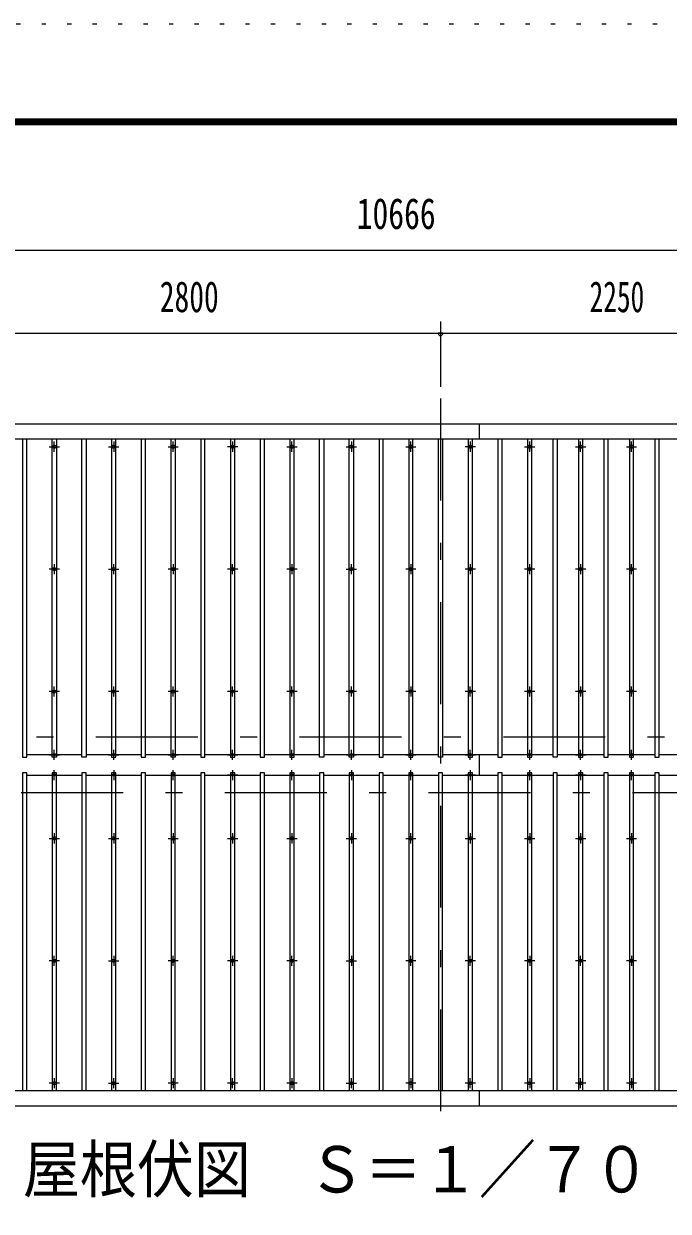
# Model space of a CAD drawing. Units: millimetres, scale not verified. Extents: x -31992 to 32005, y -14700 to 14700.
# Drawn here: x -3830 to -34, y 7701 to 14700 of the extents above; entities that cross this region are included whole.
import ezdxf
from ezdxf.enums import TextEntityAlignment as Align

# ---------------------------------------------------------------- set-up
doc = ezdxf.new("R2010")
doc.units = ezdxf.units.MM
doc.header["$LTSCALE"] = 50
doc.linetypes.add('USER3', pattern=[24, 12, -5, 2, -5])
doc.linetypes.add('USER4', pattern=[3, 0.5, -2.5])
for name, color, linetype, lineweight in [('0-2_1-07BOLD', 7, 'Continuous', 18), ('0-3_1-27CENTER', 3, 'USER3', 18), ('0-4_1-47THIN', 4, 'Continuous', 18), ('0-5_1-57DIM', 3, 'Continuous', 18), ('0-C_F-F1PAPER', 5, 'Continuous', 18), ('0-D_F-E_J_ADD', 5, 'USER4', 18)]:
    doc.layers.add(name, color=color, linetype=linetype, lineweight=lineweight)
doc.styles.add('ＭＳ ゴシック', font='')
doc.styles.get('ＭＳ ゴシック').set_extended_font_data('MS Gothic')

msp = doc.modelspace()

# ---------------------------------------------------------------- linework, layer by layer
at = {"layer": '0-2_1-07BOLD'}
for p, q in [((-1145.06, 12253.1), (-1145.06, 12340.54)), ((-6858.06, 12253.1), (3807.94, 12253.1)), ((-1145.06, 10271.05), (-1145.06, 10392.03)), ((3807.94, 8409.98), (-6858.06, 8409.98)), ((-1145.06, 8322.54), (-1145.06, 8409.98))]:
    msp.add_line(p, q, dxfattribs=at)
for points in [[(3807.94, 10377.02), (3807.94, 12340.54), (-6858.06, 12340.54), (-6858.06, 10377.02), (-6818.06, 10377.02), (-6818.06, 12253.1)], [(-6818.06, 8409.98), (-6818.06, 10286.06), (-6858.06, 10286.06), (-6858.06, 8322.54), (3807.94, 8322.54)]]:
    msp.add_lwpolyline(points, dxfattribs=at)
for centre in [(-3650.06, 12207.36), (-3300.06, 12207.36), (-2950.06, 12207.36), (-2600.06, 12207.36), (-2250.06, 12207.36), (-1900.06, 12207.36), (-1550.06, 12207.36), (-1200.06, 12207.36), (-850.06, 12207.36), (-550.06, 12207.36), (-250.06, 12207.36), (-3650.06, 11485.7), (-3300.06, 11485.7), (-2950.06, 11485.7), (-2600.06, 11485.7), (-2250.06, 11485.7), (-1900.06, 11485.7), (-1550.06, 11485.7), (-1200.06, 11485.7), (-850.06, 11485.7), (-550.06, 11485.7), (-250.06, 11485.7), (-3650.06, 10764.04), (-3300.06, 10764.04), (-2950.06, 10764.04), (-2600.06, 10764.04), (-2250.06, 10764.04), (-1900.06, 10764.04), (-1550.06, 10764.04), (-1200.06, 10764.04), (-850.06, 10764.04), (-550.06, 10764.04), (-250.06, 10764.04), (-3650.06, 9899.04), (-3300.06, 9899.04), (-2950.06, 9899.04), (-2600.06, 9899.04), (-2250.06, 9899.04), (-1900.06, 9899.04), (-1550.06, 9899.04), (-1200.06, 9899.04), (-850.06, 9899.04), (-550.06, 9899.04), (-250.06, 9899.04), (-3650.06, 9177.38), (-3300.06, 9177.38), (-2950.06, 9177.38), (-2600.06, 9177.38), (-2250.06, 9177.38), (-1900.06, 9177.38), (-1550.06, 9177.38), (-1200.06, 9177.38), (-850.06, 9177.38), (-550.06, 9177.38), (-250.06, 9177.38), (-3650.06, 8455.72), (-3300.06, 8455.72), (-2950.06, 8455.72), (-2600.06, 8455.72), (-2250.06, 8455.72), (-1900.06, 8455.72), (-1550.06, 8455.72), (-1200.06, 8455.72), (-850.06, 8455.72), (-550.06, 8455.72), (-250.06, 8455.72)]:
    msp.add_circle(centre, 10, dxfattribs=at)
for centre, start, end in [((-3650.06, 10380.99), 46.3961, 133.6039), ((-3650.06, 10401.99), 226.39838, 313.60162), ((-3300.06, 10380.99), 46.3961, 133.6039), ((-3300.06, 10401.99), 226.39838, 313.60162), ((-2950.06, 10380.99), 46.3961, 133.6039), ((-2950.06, 10401.99), 226.39838, 313.60162), ((-2600.06, 10380.99), 46.3961, 133.6039), ((-2600.06, 10401.99), 226.39838, 313.60162), ((-2250.06, 10380.99), 46.3961, 133.6039), ((-2250.06, 10401.99), 226.39838, 313.60162), ((-1900.06, 10380.99), 46.3961, 133.6039), ((-1900.06, 10401.99), 226.39838, 313.60162), ((-1550.06, 10380.99), 46.3961, 133.6039), ((-1550.06, 10401.99), 226.39838, 313.60162), ((-1200.06, 10380.99), 46.3961, 133.6039), ((-1200.06, 10401.99), 226.39838, 313.60162), ((-850.06, 10380.99), 46.3961, 133.6039), ((-850.06, 10401.99), 226.39838, 313.60162), ((-550.06, 10380.99), 46.3961, 133.6039), ((-550.06, 10401.99), 226.39838, 313.60162), ((-250.06, 10380.99), 46.3961, 133.6039), ((-250.06, 10401.99), 226.39838, 313.60162), ((-3650.06, 10261.09), 46.39838, 133.60162), ((-3650.06, 10282.09), 226.3961, 313.6039), ((-3300.06, 10261.09), 46.39838, 133.60162), ((-3300.06, 10282.09), 226.3961, 313.6039), ((-2950.06, 10261.09), 46.39838, 133.60162), ((-2950.06, 10282.09), 226.3961, 313.6039), ((-2600.06, 10261.09), 46.39838, 133.60162), ((-2600.06, 10282.09), 226.3961, 313.6039), ((-2250.06, 10261.09), 46.39838, 133.60162), ((-2250.06, 10282.09), 226.3961, 313.6039), ((-1900.06, 10261.09), 46.39838, 133.60162), ((-1900.06, 10282.09), 226.3961, 313.6039), ((-1550.06, 10261.09), 46.39838, 133.60162), ((-1550.06, 10282.09), 226.3961, 313.6039), ((-1200.06, 10261.09), 46.39838, 133.60162), ((-1200.06, 10282.09), 226.3961, 313.6039), ((-850.06, 10261.09), 46.39838, 133.60162), ((-850.06, 10282.09), 226.3961, 313.6039), ((-550.06, 10261.09), 46.39838, 133.60162), ((-550.06, 10282.09), 226.3961, 313.6039), ((-250.06, 10261.09), 46.39838, 133.60162), ((-250.06, 10282.09), 226.3961, 313.6039)]:
    msp.add_arc(centre, 14.5, start, end, dxfattribs=at)
at = {"layer": '0-3_1-27CENTER'}
for p, q in [((-1375.06, 12490.54), (-1375.06, 8172.54)), ((-3680.06, 12207.36), (-3620.06, 12207.36)), ((-3650.06, 12177.37), (-3650.06, 12237.37)), ((-3330.06, 12207.36), (-3270.06, 12207.36)), ((-3300.06, 12237.37), (-3300.06, 12177.37)), ((-2980.06, 12207.36), (-2920.06, 12207.36)), ((-2950.06, 12177.37), (-2950.06, 12237.37)), ((-2570.06, 12207.36), (-2630.06, 12207.36)), ((-2600.06, 12237.37), (-2600.06, 12177.37)), ((-2280.06, 12207.36), (-2220.06, 12207.36)), ((-2250.06, 12177.37), (-2250.06, 12237.37)), ((-1930.06, 12207.36), (-1870.06, 12207.36)), ((-1900.06, 12237.37), (-1900.06, 12177.37)), ((-1580.06, 12207.36), (-1520.06, 12207.36)), ((-1550.06, 12177.37), (-1550.06, 12237.37)), ((-1170.06, 12207.36), (-1230.06, 12207.36)), ((-1200.06, 12237.37), (-1200.06, 12177.37)), ((-880.06, 12207.36), (-820.06, 12207.36)), ((-850.06, 12177.37), (-850.06, 12237.37)), ((-580.06, 12207.36), (-520.06, 12207.36)), ((-550.06, 12177.37), (-550.06, 12237.37)), ((-280.06, 12207.36), (-220.06, 12207.36)), ((-250.06, 12177.37), (-250.06, 12237.37)), ((-3620.06, 11485.7), (-3680.06, 11485.7)), ((-3650.06, 11515.7), (-3650.06, 11455.7)), ((-3330.06, 11485.7), (-3270.06, 11485.7)), ((-3300.06, 11455.7), (-3300.06, 11515.7)), ((-2920.06, 11485.7), (-2980.06, 11485.7)), ((-2950.06, 11515.7), (-2950.06, 11455.7)), ((-2570.06, 11485.7), (-2630.06, 11485.7)), ((-2600.06, 11455.7), (-2600.06, 11515.7)), ((-2220.06, 11485.7), (-2280.06, 11485.7)), ((-2250.06, 11515.7), (-2250.06, 11455.7)), ((-1930.06, 11485.7), (-1870.06, 11485.7)), ((-1900.06, 11455.7), (-1900.06, 11515.7)), ((-1520.06, 11485.7), (-1580.06, 11485.7)), ((-1550.06, 11515.7), (-1550.06, 11455.7)), ((-1170.06, 11485.7), (-1230.06, 11485.7)), ((-1200.06, 11515.7), (-1200.06, 11455.7)), ((-820.06, 11485.7), (-880.06, 11485.7)), ((-850.06, 11455.7), (-850.06, 11515.7)), ((-520.06, 11485.7), (-580.06, 11485.7)), ((-550.06, 11515.7), (-550.06, 11455.7)), ((-220.06, 11485.7), (-280.06, 11485.7)), ((-250.06, 11455.7), (-250.06, 11515.7)), ((-3650.06, 10734.04), (-3650.06, 10794.04)), ((-3300.06, 10734.04), (-3300.06, 10794.04)), ((-2950.06, 10734.04), (-2950.06, 10794.04)), ((-2600.06, 10734.04), (-2600.06, 10794.04)), ((-2250.06, 10734.04), (-2250.06, 10794.04)), ((-1900.06, 10734.04), (-1900.06, 10794.04)), ((-1550.06, 10794.04), (-1550.06, 10734.04)), ((-1200.06, 10734.04), (-1200.06, 10794.04)), ((-850.06, 10734.04), (-850.06, 10794.04)), ((-550.06, 10794.04), (-550.06, 10734.04)), ((-250.06, 10734.04), (-250.06, 10794.04)), ((-3620.06, 10764.04), (-3680.06, 10764.04)), ((-3270.06, 10764.04), (-3330.06, 10764.04)), ((-2920.06, 10764.04), (-2980.06, 10764.04)), ((-2570.06, 10764.04), (-2630.06, 10764.04)), ((-2220.06, 10764.04), (-2280.06, 10764.04)), ((-1870.06, 10764.04), (-1930.06, 10764.04)), ((-1520.06, 10764.04), (-1580.06, 10764.04)), ((-1170.06, 10764.04), (-1230.06, 10764.04)), ((-820.06, 10764.04), (-880.06, 10764.04)), ((-520.06, 10764.04), (-580.06, 10764.04)), ((-220.06, 10764.04), (-280.06, 10764.04)), ((-7005.06, 10496.54), (3954.94, 10496.54)), ((-3680.06, 10391.49), (-3620.06, 10391.49)), ((-3650.06, 10361.5), (-3650.06, 10421.49)), ((-3330.06, 10391.49), (-3270.06, 10391.49)), ((-3300.06, 10361.5), (-3300.06, 10421.49)), ((-2980.06, 10391.49), (-2920.06, 10391.49)), ((-2950.06, 10361.5), (-2950.06, 10421.49)), ((-2630.06, 10391.49), (-2570.06, 10391.49)), ((-2600.06, 10361.5), (-2600.06, 10421.49)), ((-2220.06, 10391.49), (-2280.06, 10391.49)), ((-2250.06, 10361.5), (-2250.06, 10421.49)), ((-1930.06, 10391.49), (-1870.06, 10391.49)), ((-1900.06, 10361.5), (-1900.06, 10421.49)), ((-1580.06, 10391.49), (-1520.06, 10391.49)), ((-1550.06, 10361.5), (-1550.06, 10421.49)), ((-1230.06, 10391.49), (-1170.06, 10391.49)), ((-1200.06, 10361.5), (-1200.06, 10421.49)), ((-820.06, 10391.49), (-880.06, 10391.49)), ((-850.06, 10361.5), (-850.06, 10421.49)), ((-580.06, 10391.49), (-520.06, 10391.49)), ((-550.06, 10361.5), (-550.06, 10421.49)), ((-220.06, 10391.49), (-280.06, 10391.49)), ((-250.06, 10361.5), (-250.06, 10421.49)), ((-3650.06, 10241.59), (-3650.06, 10301.59)), ((-3300.06, 10301.59), (-3300.06, 10241.59)), ((-2950.06, 10241.59), (-2950.06, 10301.59)), ((-2600.06, 10301.59), (-2600.06, 10241.59)), ((-2250.06, 10241.59), (-2250.06, 10301.59)), ((-1900.06, 10301.59), (-1900.06, 10241.59)), ((-1550.06, 10241.59), (-1550.06, 10301.59)), ((-1200.06, 10301.59), (-1200.06, 10241.59)), ((-850.06, 10241.59), (-850.06, 10301.59)), ((-550.06, 10301.59), (-550.06, 10241.59)), ((-250.06, 10241.59), (-250.06, 10301.59)), ((-3680.06, 10271.59), (-3620.06, 10271.59)), ((-3330.06, 10271.59), (-3270.06, 10271.59)), ((-2980.06, 10271.59), (-2920.06, 10271.59)), ((-2570.06, 10271.59), (-2630.06, 10271.59)), ((-2280.06, 10271.59), (-2220.06, 10271.59)), ((-1930.06, 10271.59), (-1870.06, 10271.59)), ((-1580.06, 10271.59), (-1520.06, 10271.59)), ((-1170.06, 10271.59), (-1230.06, 10271.59)), ((-880.06, 10271.59), (-820.06, 10271.59)), ((-520.06, 10271.59), (-580.06, 10271.59)), ((-280.06, 10271.59), (-220.06, 10271.59)), ((3954.94, 10166.54), (-7005.06, 10166.54)), ((-3680.06, 9899.04), (-3620.06, 9899.04)), ((-3650.06, 9929.04), (-3650.06, 9869.04)), ((-3330.06, 9899.04), (-3270.06, 9899.04)), ((-3300.06, 9929.04), (-3300.06, 9869.04)), ((-2980.06, 9899.04), (-2920.06, 9899.04)), ((-2950.06, 9929.04), (-2950.06, 9869.04)), ((-2630.06, 9899.04), (-2570.06, 9899.04)), ((-2600.06, 9929.04), (-2600.06, 9869.04)), ((-2280.06, 9899.04), (-2220.06, 9899.04)), ((-2250.06, 9929.04), (-2250.06, 9869.04)), ((-1930.06, 9899.04), (-1870.06, 9899.04)), ((-1900.06, 9929.04), (-1900.06, 9869.04)), ((-1580.06, 9899.04), (-1520.06, 9899.04)), ((-1550.06, 9869.04), (-1550.06, 9929.04)), ((-1230.06, 9899.04), (-1170.06, 9899.04)), ((-1200.06, 9929.04), (-1200.06, 9869.04)), ((-880.06, 9899.04), (-820.06, 9899.04)), ((-850.06, 9929.04), (-850.06, 9869.04)), ((-580.06, 9899.04), (-520.06, 9899.04)), ((-550.06, 9929.04), (-550.06, 9869.04)), ((-280.06, 9899.04), (-220.06, 9899.04)), ((-250.06, 9929.04), (-250.06, 9869.04)), ((-3620.06, 9177.38), (-3680.06, 9177.38)), ((-3650.06, 9147.38), (-3650.06, 9207.38)), ((-3330.06, 9177.38), (-3270.06, 9177.38)), ((-3300.06, 9207.38), (-3300.06, 9147.38)), ((-2920.06, 9177.38), (-2980.06, 9177.38)), ((-2950.06, 9147.38), (-2950.06, 9207.38)), ((-2570.06, 9177.38), (-2630.06, 9177.38)), ((-2600.06, 9207.38), (-2600.06, 9147.38)), ((-2220.06, 9177.38), (-2280.06, 9177.38)), ((-2250.06, 9147.38), (-2250.06, 9207.38)), ((-1930.06, 9177.38), (-1870.06, 9177.38)), ((-1900.06, 9207.38), (-1900.06, 9147.38)), ((-1520.06, 9177.38), (-1580.06, 9177.38)), ((-1550.06, 9147.38), (-1550.06, 9207.38)), ((-1170.06, 9177.38), (-1230.06, 9177.38)), ((-1200.06, 9147.38), (-1200.06, 9207.38)), ((-820.06, 9177.38), (-880.06, 9177.38)), ((-850.06, 9207.38), (-850.06, 9147.38)), ((-520.06, 9177.38), (-580.06, 9177.38)), ((-550.06, 9147.38), (-550.06, 9207.38)), ((-220.06, 9177.38), (-280.06, 9177.38)), ((-250.06, 9207.38), (-250.06, 9147.38)), ((-3650.06, 8485.72), (-3650.06, 8425.72)), ((-3300.06, 8425.72), (-3300.06, 8485.72)), ((-2950.06, 8485.72), (-2950.06, 8425.72)), ((-2600.06, 8425.72), (-2600.06, 8485.72)), ((-2250.06, 8485.72), (-2250.06, 8425.72)), ((-1900.06, 8425.72), (-1900.06, 8485.72)), ((-1550.06, 8485.72), (-1550.06, 8425.72)), ((-1200.06, 8425.72), (-1200.06, 8485.72)), ((-850.06, 8485.72), (-850.06, 8425.72)), ((-550.06, 8425.72), (-550.06, 8485.72)), ((-250.06, 8485.72), (-250.06, 8425.72)), ((-3620.06, 8455.72), (-3680.06, 8455.72)), ((-3330.06, 8455.72), (-3270.06, 8455.72)), ((-2920.06, 8455.72), (-2980.06, 8455.72)), ((-2570.06, 8455.72), (-2630.06, 8455.72)), ((-2220.06, 8455.72), (-2280.06, 8455.72)), ((-1930.06, 8455.72), (-1870.06, 8455.72)), ((-1520.06, 8455.72), (-1580.06, 8455.72)), ((-1170.06, 8455.72), (-1230.06, 8455.72)), ((-820.06, 8455.72), (-880.06, 8455.72)), ((-520.06, 8455.72), (-580.06, 8455.72)), ((-220.06, 8455.72), (-280.06, 8455.72))]:
    msp.add_line(p, q, dxfattribs=at)
at = {"layer": '0-4_1-47THIN'}
for p, q in [((-3812.56, 10377.02), (-3812.56, 12253.1)), ((-3637.56, 12253.1), (-3637.56, 10377.02)), ((-3462.56, 12253.1), (-3462.56, 10377.02)), ((-3287.56, 10377.02), (-3287.56, 12253.1)), ((-3112.56, 10377.02), (-3112.56, 12253.1)), ((-2937.56, 12253.1), (-2937.56, 10377.02)), ((-2762.56, 10377.02), (-2762.56, 12253.1)), ((-2587.56, 10377.02), (-2587.56, 12253.1)), ((-2412.56, 10377.02), (-2412.56, 12253.1)), ((-2237.56, 10377.02), (-2237.56, 12253.1)), ((-2062.56, 12253.1), (-2062.56, 10377.02)), ((-1887.56, 12253.1), (-1887.56, 10377.02)), ((-1712.56, 10377.02), (-1712.56, 12253.1)), ((-1537.56, 10377.02), (-1537.56, 12253.1)), ((-1362.56, 12253.1), (-1362.56, 10377.02)), ((-1187.56, 10377.02), (-1187.56, 12253.1)), ((-1012.56, 10377.02), (-1012.56, 12253.1)), ((-837.56, 10377.02), (-837.56, 12253.1)), ((-687.56, 12253.1), (-687.56, 10377.02)), ((-537.56, 10377.02), (-537.56, 12253.1)), ((-387.56, 10377.02), (-387.56, 12253.1)), ((-237.56, 10377.02), (-237.56, 12253.1)), ((-87.56, 10377.02), (-87.56, 12253.1)), ((-3662.56, 10392.03), (-3812.56, 10392.03)), ((-3487.56, 10392.03), (-3637.56, 10392.03)), ((-3312.56, 10392.03), (-3462.56, 10392.03)), ((-3137.56, 10392.03), (-3287.56, 10392.03)), ((-2962.56, 10392.03), (-3112.56, 10392.03)), ((-2787.56, 10392.03), (-2937.56, 10392.03)), ((-2612.56, 10392.03), (-2762.56, 10392.03)), ((-2437.56, 10392.03), (-2587.56, 10392.03)), ((-2262.56, 10392.03), (-2412.56, 10392.03)), ((-2087.56, 10392.03), (-2237.56, 10392.03)), ((-1912.56, 10392.03), (-2062.56, 10392.03)), ((-1737.56, 10392.03), (-1887.56, 10392.03)), ((-1562.56, 10392.03), (-1712.56, 10392.03)), ((-1387.56, 10392.03), (-1537.56, 10392.03)), ((-1212.56, 10392.03), (-1362.56, 10392.03)), ((-1037.56, 10392.03), (-1187.56, 10392.03)), ((-862.56, 10392.03), (-1012.56, 10392.03)), ((-712.56, 10392.03), (-837.56, 10392.03)), ((-562.56, 10392.03), (-687.56, 10392.03)), ((-412.56, 10392.03), (-537.56, 10392.03)), ((-262.56, 10392.03), (-387.56, 10392.03)), ((-112.56, 10392.03), (-237.56, 10392.03)), ((37.44, 10392.03), (-87.56, 10392.03)), ((-3812.56, 10271.05), (-3662.56, 10271.05)), ((-3637.56, 10271.05), (-3487.56, 10271.05)), ((-3462.56, 10271.05), (-3312.56, 10271.05)), ((-3287.56, 10271.05), (-3137.56, 10271.05)), ((-3112.56, 10271.05), (-2962.56, 10271.05)), ((-2937.56, 10271.05), (-2787.56, 10271.05)), ((-2762.56, 10271.05), (-2612.56, 10271.05)), ((-2587.56, 10271.05), (-2437.56, 10271.05)), ((-2412.56, 10271.05), (-2262.56, 10271.05)), ((-2237.56, 10271.05), (-2087.56, 10271.05)), ((-2062.56, 10271.05), (-1912.56, 10271.05)), ((-1887.56, 10271.05), (-1737.56, 10271.05)), ((-1712.56, 10271.05), (-1562.56, 10271.05)), ((-1537.56, 10271.05), (-1387.56, 10271.05)), ((-1362.56, 10271.05), (-1212.56, 10271.05)), ((-1187.56, 10271.05), (-1037.56, 10271.05)), ((-1012.56, 10271.05), (-862.56, 10271.05)), ((-837.56, 10271.05), (-712.56, 10271.05)), ((-687.56, 10271.05), (-562.56, 10271.05)), ((-537.56, 10271.05), (-412.56, 10271.05)), ((-387.56, 10271.05), (-262.56, 10271.05)), ((-237.56, 10271.05), (-112.56, 10271.05)), ((-87.56, 10271.05), (37.44, 10271.05))]:
    msp.add_line(p, q, dxfattribs=at)
for points in [[(-3837.56, 12253.1), (-3837.56, 10377.02), (-3812.56, 10377.02)], [(-3637.56, 10377.02), (-3662.56, 10377.02), (-3662.56, 12253.1)], [(-3462.56, 10377.02), (-3487.56, 10377.02), (-3487.56, 12253.1)], [(-3312.56, 12253.1), (-3312.56, 10377.02), (-3287.56, 10377.02)], [(-3137.56, 12253.1), (-3137.56, 10377.02), (-3112.56, 10377.02)], [(-2937.56, 10377.02), (-2962.56, 10377.02), (-2962.56, 12253.1)], [(-2787.56, 12253.1), (-2787.56, 10377.02), (-2762.56, 10377.02)], [(-2612.56, 12253.1), (-2612.56, 10377.02), (-2587.56, 10377.02)], [(-2437.56, 12253.1), (-2437.56, 10377.02), (-2412.56, 10377.02)], [(-2262.56, 12253.1), (-2262.56, 10377.02), (-2237.56, 10377.02)], [(-2062.56, 10377.02), (-2087.56, 10377.02), (-2087.56, 12253.1)], [(-1887.56, 10377.02), (-1912.56, 10377.02), (-1912.56, 12253.1)], [(-1737.56, 12253.1), (-1737.56, 10377.02), (-1712.56, 10377.02)], [(-1562.56, 12253.1), (-1562.56, 10377.02), (-1537.56, 10377.02)], [(-1362.56, 10377.02), (-1387.56, 10377.02), (-1387.56, 12253.1)], [(-1212.56, 12253.1), (-1212.56, 10377.02), (-1187.56, 10377.02)], [(-1037.56, 12253.1), (-1037.56, 10377.02), (-1012.56, 10377.02)], [(-862.56, 12253.1), (-862.56, 10377.02), (-837.56, 10377.02)], [(-687.56, 10377.02), (-712.56, 10377.02), (-712.56, 12253.1)], [(-562.56, 12253.1), (-562.56, 10377.02), (-537.56, 10377.02)], [(-412.56, 12253.1), (-412.56, 10377.02), (-387.56, 10377.02)], [(-262.56, 12253.1), (-262.56, 10377.02), (-237.56, 10377.02)], [(-112.56, 12253.1), (-112.56, 10377.02), (-87.56, 10377.02)], [(-3812.56, 8409.98), (-3812.56, 10286.06), (-3837.56, 10286.06), (-3837.56, 8409.98)], [(-3637.56, 8409.98), (-3637.56, 10286.06), (-3662.56, 10286.06), (-3662.56, 8409.98)], [(-3462.56, 8409.98), (-3462.56, 10286.06), (-3487.56, 10286.06), (-3487.56, 8409.98)], [(-3287.56, 8409.98), (-3287.56, 10286.06), (-3312.56, 10286.06), (-3312.56, 8409.98)], [(-3112.56, 8409.98), (-3112.56, 10286.06), (-3137.56, 10286.06), (-3137.56, 8409.98)], [(-2937.56, 8409.98), (-2937.56, 10286.06), (-2962.56, 10286.06), (-2962.56, 8409.98)], [(-2762.56, 8409.98), (-2762.56, 10286.06), (-2787.56, 10286.06), (-2787.56, 8409.98)], [(-2587.56, 8409.98), (-2587.56, 10286.06), (-2612.56, 10286.06), (-2612.56, 8409.98)], [(-2412.56, 8409.98), (-2412.56, 10286.06), (-2437.56, 10286.06), (-2437.56, 8409.98)], [(-2237.56, 8409.98), (-2237.56, 10286.06), (-2262.56, 10286.06), (-2262.56, 8409.98)], [(-2062.56, 8409.98), (-2062.56, 10286.06), (-2087.56, 10286.06), (-2087.56, 8409.98)], [(-1887.56, 8409.98), (-1887.56, 10286.06), (-1912.56, 10286.06), (-1912.56, 8409.98)], [(-1712.56, 8409.98), (-1712.56, 10286.06), (-1737.56, 10286.06), (-1737.56, 8409.98)], [(-1537.56, 8409.98), (-1537.56, 10286.06), (-1562.56, 10286.06), (-1562.56, 8409.98)], [(-1362.56, 8409.98), (-1362.56, 10286.06), (-1387.56, 10286.06), (-1387.56, 8409.98)], [(-1187.56, 8409.98), (-1187.56, 10286.06), (-1212.56, 10286.06), (-1212.56, 8409.98)], [(-1012.56, 8409.98), (-1012.56, 10286.06), (-1037.56, 10286.06), (-1037.56, 8409.98)], [(-837.56, 8409.98), (-837.56, 10286.06), (-862.56, 10286.06), (-862.56, 8409.98)], [(-687.56, 8409.98), (-687.56, 10286.06), (-712.56, 10286.06), (-712.56, 8409.98)], [(-537.56, 8409.98), (-537.56, 10286.06), (-562.56, 10286.06), (-562.56, 8409.98)], [(-387.56, 8409.98), (-387.56, 10286.06), (-412.56, 10286.06), (-412.56, 8409.98)], [(-237.56, 8409.98), (-237.56, 10286.06), (-262.56, 10286.06), (-262.56, 8409.98)], [(-87.56, 8409.98), (-87.56, 10286.06), (-112.56, 10286.06), (-112.56, 8409.98)]]:
    msp.add_lwpolyline(points, dxfattribs=at)
at = {"layer": '0-5_1-57DIM'}
for p, q in [((-6858.06, 13365.54), (3807.94, 13365.54)), ((-1375.06, 12945.53), (-1375.06, 12560.54)), ((-4175.06, 12875.53), (-1375.06, 12875.53)), ((-1361.06, 12875.53), (-1389.06, 12875.53)), ((-1375.06, 12875.53), (874.94, 12875.53))]:
    msp.add_line(p, q, dxfattribs=at)
msp.add_arc((-1375.06, 12875.53), 14, 180, 0, dxfattribs=at)
at = {"layer": '0-C_F-F1PAPER'}
for points in [[(31305.49, -14000), (-8874.51, -14000), (-8874.51, 14140), (31305.49, 14140)], [(31301.98, -13996.5), (31301.98, 14136.5), (-8871.01, 14136.5), (-8871.01, -13996.5)], [(31298.49, -13993), (31298.49, 14133), (-8867.51, 14133), (-8867.51, -13993)], [(31294.99, -13989.5), (-8864.01, -13989.5), (-8864.01, 14129.5), (31294.99, 14129.5)], [(31291.49, -13986), (31291.49, 14126), (-8860.51, 14126), (-8860.51, -13986)], [(31287.99, -13982.5), (-8857.01, -13982.5), (-8857.01, 14122.5), (31287.99, 14122.5)], [(31284.48, -13979), (31284.48, 14119), (-8853.51, 14119), (-8853.51, -13979)], [(31280.99, -13975.5), (-8850.01, -13975.5), (-8850.01, 14115.5), (31280.99, 14115.5)], [(31277.49, -13972), (-8846.51, -13972), (-8846.51, 14112), (31277.49, 14112)], [(31273.99, -13968.5), (-8843.01, -13968.5), (-8843.01, 14108.5), (31273.99, 14108.5)], [(31270.49, -13965), (31270.49, 14105), (-8839.51, 14105), (-8839.51, -13965)]]:
    msp.add_lwpolyline(points, close=True, dxfattribs=at)
at = {"layer": '0-D_F-E_J_ADD'}
msp.add_lwpolyline([(32005.49, -14700), (-9574.51, -14700), (-9574.51, 14700), (32005.49, 14700)], close=True, dxfattribs=at)

# ---------------------------------------------------------------- texts
at = {"layer": '0-5_1-57DIM', "color": 7, "style": 'ＭＳ ゴシック'}
for s, height, width, p in [('10666', 182.3, 0.75, (-1868.94, 13435.54)), ('2800', 182.3, 0.7, (-3028.84, 12945.53)), ('2250', 182.3, 0.65, (-497.41, 12945.53)), ('屋根伏図\u3000Ｓ＝１／７０', 273.5, 0.9, (-3835.06, 7729.85))]:
    msp.add_text(s, height=height, dxfattribs=dict(at, width=width)).set_placement(p, align=Align.BOTTOM_LEFT)

doc.saveas('drawing.dxf')
